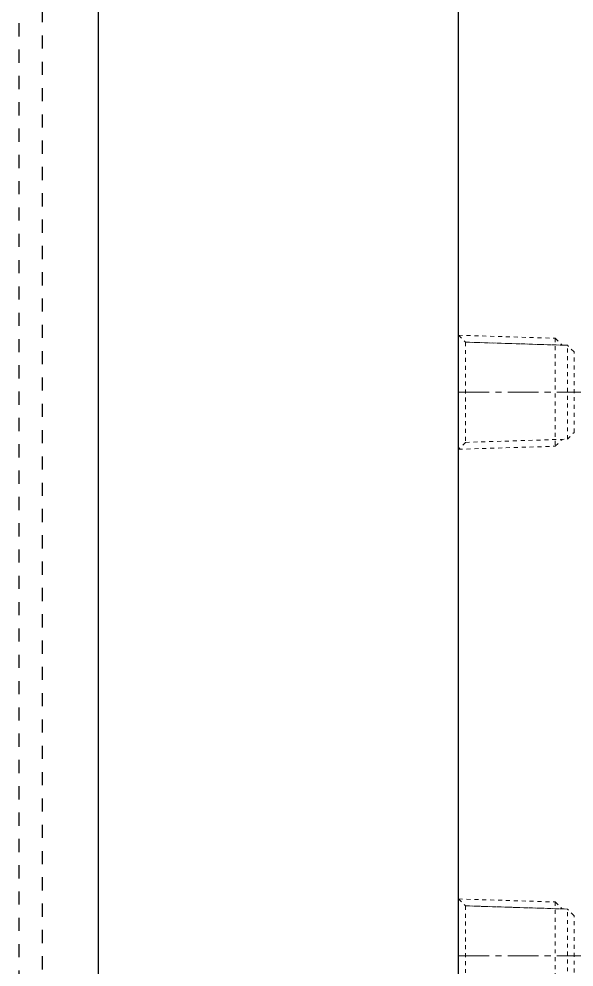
# Model space of a CAD drawing. Header units: millimetres. Extents: x 723 to 11228, y -2384 to 1578.
# Drawn here: x 4707.4 to 4776.4, y -863.1 to -745.4 of the extents above; entities that cross this region are included whole.
import ezdxf

# ---------------------------------------------------------------- set-up
doc = ezdxf.new("R2010")
doc.units = ezdxf.units.MM
doc.header["$LTSCALE"] = 16.335
doc.linetypes.add('CENTER', pattern=[0.6, 0.375, -0.075, 0.075, -0.075])
doc.linetypes.add('HIDDEN', pattern=[0.2, 0.1, -0.1])
doc.layers.get('0').update_dxf_attribs({"linetype": 'CONTINUOUS'})
doc.layers.add('cool', color=153, linetype='HIDDEN', lineweight=9)
doc.layers.add('DEFAULT_2', color=8, linetype='HIDDEN')

# ---------------------------------------------------------------- blocks, each defined once
blk = doc.blocks.new('cool_jt_f12')
at = {"layer": 'cool', "ltscale": 0.3}
for p, q in [((0, 7.0785), (0.856, 6.2225)), ((0, 7.0785), (12, 6.7035)), ((0.856, 6.2225), (0.856, -6.2225)), ((13.5, 5.827375), (0.856, 6.2225)), ((0.856, 6.2225), (13.5, 5.827375)), ((12, 6.7035), (12.856, 5.8475)), ((12, 6.7035), (12, -6.7035)), ((14.327375, 5), (13.5, 5.827375)), ((13.5, -5.827375), (13.5, 5.827375)), ((14.327375, -5), (14.327375, 5)), ((0.856, -6.2225), (13.5, -5.827375)), ((12, -6.7035), (12.856, -5.8475)), ((13.5, -5.827375), (14.327375, -5)), ((0.856, -6.2225), (0, -7.0785)), ((0, -7.0785), (12, -6.7035))]:
    blk.add_line(p, q, dxfattribs=at)

msp = doc.modelspace()

# ---------------------------------------------------------------- linework, layer by layer
at = {"color": 7, "linetype": 'Continuous'}
for p, q in [((4717.318, -976.744), (4717.318, -506.744)), ((4762.032, -939.744), (4762.032, -543.744))]:
    msp.add_line(p, q, dxfattribs=at)
at = {"layer": 'cool', "color": 1, "linetype": 'CENTER', "ltscale": 0.621977}
for p, q in [((4762.032, -791.744), (5182.032, -791.744)), ((4762.032, -861.744), (5182.032, -861.744))]:
    msp.add_line(p, q, dxfattribs=at)
at = {"layer": 'DEFAULT_2', "color": 8, "linetype": 'HIDDEN'}
for p, q in [((4710.315, -577.549), (4710.315, -888.555)), ((4707.433, -582.579), (4707.433, -883.593))]:
    msp.add_line(p, q, dxfattribs=at)

# ---------------------------------------------------------------- block references
at = {"layer": 'cool', "ltscale": 0.932966}
for p in [(4762.032, -791.744), (4762.032, -861.744)]:
    msp.add_blockref('cool_jt_f12', p, dxfattribs=at)

doc.saveas('drawing.dxf')
